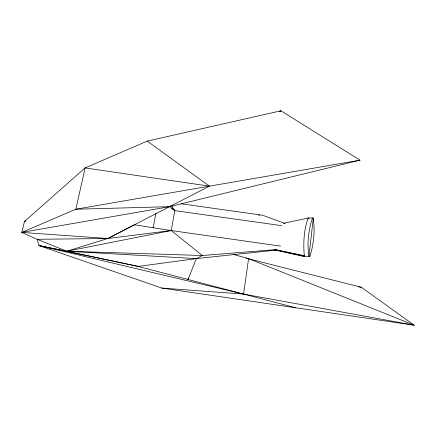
<?xml version="1.0" encoding="UTF-8"?>
<svg xmlns="http://www.w3.org/2000/svg" width="436" height="436" viewBox="0 0 436 436"><rect width="100%" height="100%" fill="white"/><g stroke="black" fill="none" stroke-linecap="round" stroke-linejoin="round"><path stroke-width="0.65" d="M313.271 218.49L308.933 256.373L304.617 256.243L274.991 249.697L202.293 255.512L66.839 251.223L38.989 245.588L37.114 239.288L21.8 232.404L24.492 221.472L85.107 167.909L147.264 141.117L280.898 110.793L360 160.175L169.56 206.691L21.8 232.404L107.774 238.508L171.244 230.546L280.588 246.117M233.505 254.466L248.585 258.63L243.566 294.082L161.783 288.065L38.989 245.588L138.201 266.423L295.722 307.772M188.238 278.152L188.014 279.481L196.385 258.592L202.293 255.512L171.244 230.546L134.446 224.823L107.774 238.508L66.839 251.223L37.114 239.288L107.774 238.508L209.422 186.167L147.264 141.117M171.849 206.081L174.803 210.61L171.244 230.546L66.839 251.223L138.201 266.423L196.385 258.592L276.495 250.057M153.183 227.739L155.892 213.259M170.596 205.803L169.56 206.691L75.853 209.22L21.8 232.404M279.868 111.681L280.898 110.793L279.689 111.403M25.653 220.774L24.492 221.472L25.735 220.932M313.043 217.989L312.383 218.142C308.448 230.317 306.748 244.269 309.168 256.837L309.843 256.553C313.68 244.367 315.364 230.568 313.043 217.989L308.792 217.929L283.623 223.287M360 160.175L75.853 209.22L85.107 167.909L209.422 186.167M258.428 215.15L259.78 215.166M66.839 251.223L196.385 258.592M181.332 203.814L262.488 215.204L285.166 223.477M171.435 208.408L174.803 210.61L281.678 225.668M358.697 286.893L361.39 287.286L414.2 325.207L161.783 288.065M245.915 258.134L361.39 287.286M274.473 249.501L304.306 255.643L304.862 256.706L273.901 249.784M38.989 245.588L243.566 294.082L414.2 325.207L248.585 258.63M169.653 206.37L174.803 210.61M303.57 255.376L304.617 256.243M309.026 218.431L308.792 217.929L308.121 218.082C303.876 229.919 303.156 243.174 304.306 255.643"/></g></svg>
